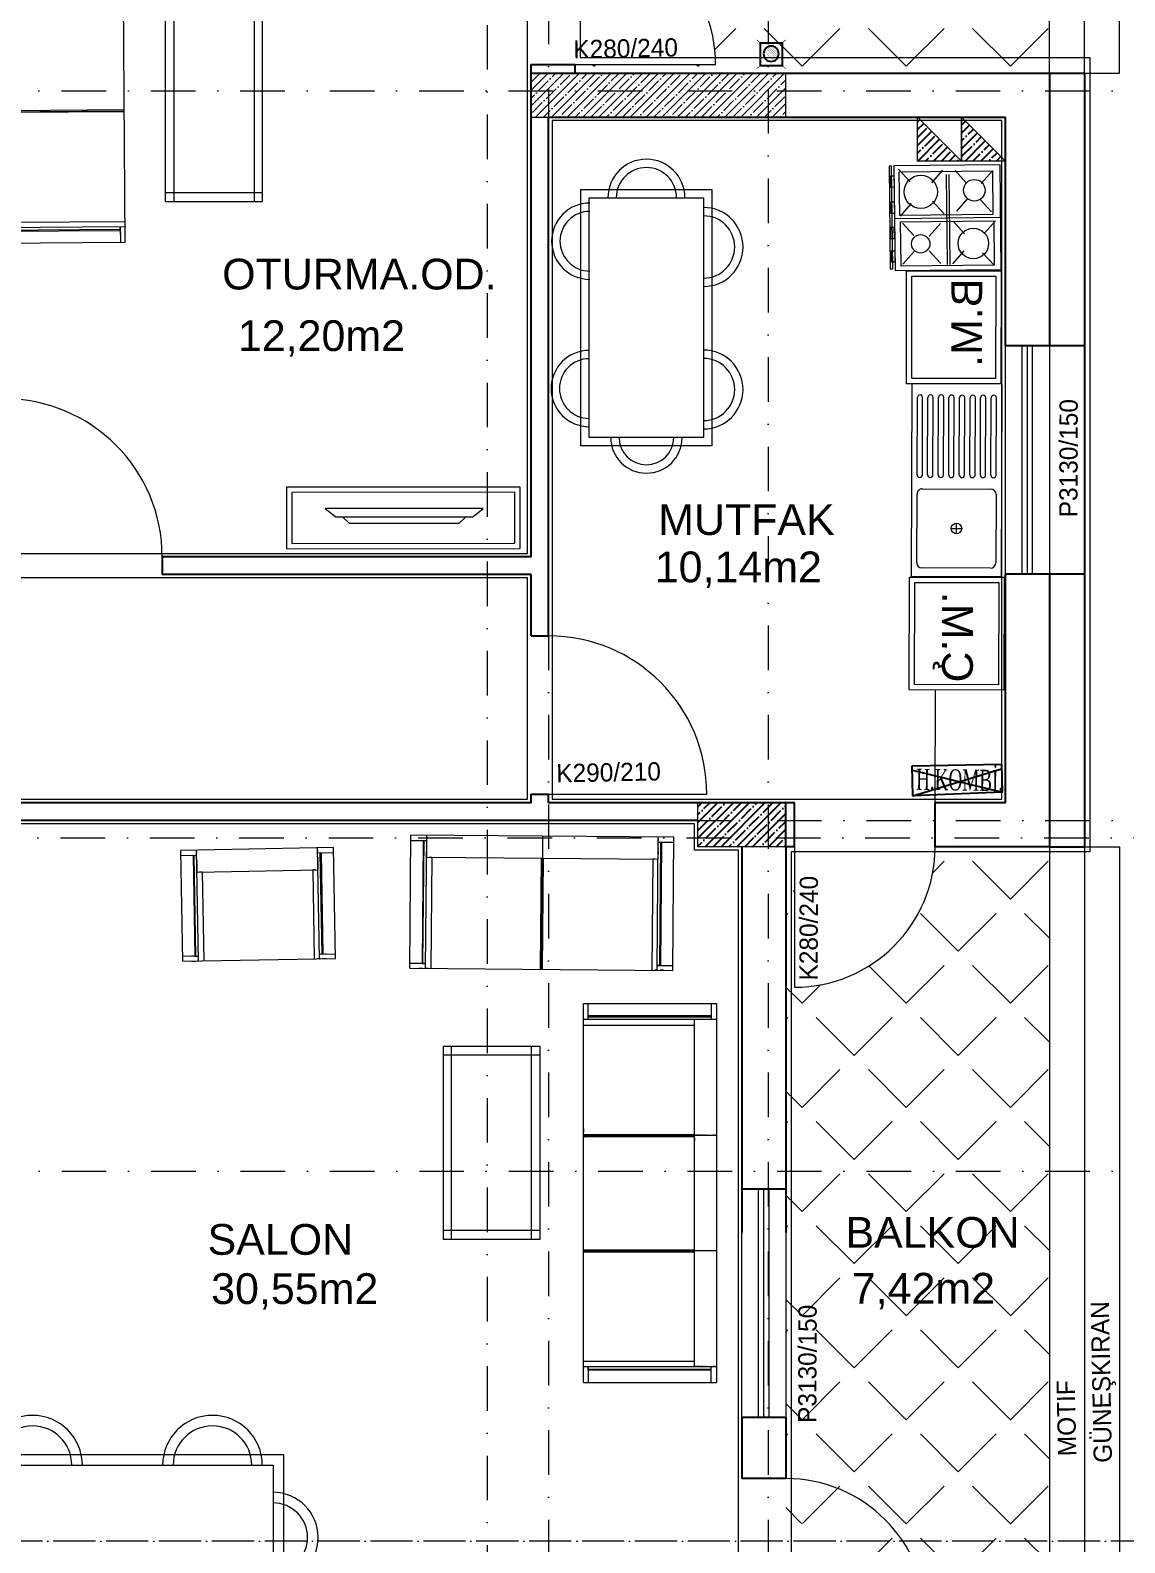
# Model space of a CAD drawing. Header units: millimetres. Extents: x -16104 to 67872, y -88009 to 12107.
# Drawn here: x 12612 to 13235, y 10589 to 11449 of the extents above; entities that cross this region are included whole.
import ezdxf

# ---------------------------------------------------------------- set-up
doc = ezdxf.new("R2010")
doc.units = ezdxf.units.MM
for name, pattern in [('ACAD_ISO04W100', [30, 24, -3, 0, -3]), ('ACAD_ISO07W100', [3, 0, -3]), ('DASHDOTX2', [50.8, 25.4, -12.7, 0, -12.7])]:
    doc.linetypes.add(name, pattern=pattern)
doc.layers.get('0').update_dxf_attribs({"color": 241})
for name, color, linetype, lineweight in [('AKS', 1, 'ACAD_ISO07W100', 5), ('akslar', 144, 'Continuous', 20), ('baca', 46, 'Continuous', 5), ('bacas', 11, 'Continuous', 5), ('balkon', 6, 'Continuous', 5), ('duvar', 123, 'Continuous', 25), ('emsal&kolon', 1, 'Continuous', 5), ('kapı', 3, 'Continuous', 5), ('kolon', 1, 'Continuous', 5), ('OLCU', 54, 'Continuous', 13), ('PASEMCON', 2, 'Continuous', 9), ('pencere', 5, 'Continuous', 5), ('POZ', 36, 'Continuous', 18), ('SıVA', 40, 'Continuous', 9), ('tefriş', 30, 'Continuous', 5), ('ÖLÇÜ', 252, 'Continuous', 20)]:
    doc.layers.add(name, color=color, linetype=linetype, lineweight=lineweight)
doc.layers.add('tarama korıdor', color=33, linetype='Continuous')
doc.styles.add('DIM', font='Txttw.shx', dxfattribs={"width": 0.6})
doc.styles.add('DIN', font='times.ttf', dxfattribs={"width": 0.6})
doc.styles.add('M2', font='stylu.ttf', dxfattribs={"height": 10})
doc.dimstyles.new('50', dxfattribs={"dimscale": 0, "dimtxt": 30, "dimasz": 1, "dimexe": 0, "dimexo": 2, "dimgap": 4, "dimtad": 1, "dimdec": 0, "dimzin": 0, "dimdsep": 46, "dimtxsty": 'DIM', "dimblk1": 'DOT', "dimblk2": 'DOT', "dimsah": 1, "dimcen": 1.5, "dimdle": 3, "dimse1": 1, "dimse2": 1, "dimclrd": 256, "dimclre": 9, "dimclrt": 256, "dimadec": 0, "dimazin": 0, "dimtfac": 0.24, "dimtdec": 0, "dimtix": 1, "dimtmove": 2, "dimatfit": 3, "dimldrblk": 'DOT', "dimfxl": 0, "dimtolj": 1, "dimtzin": 15, "dimarcsym": 0})
pattern_1 = [(45, (-3603.393, 17059.605), (-29.63485, 29.63485), [30.48, -11.43]), (135, (-3603.393, 17059.605), (-29.63485, -29.63485), [30.48, -11.43])]
pattern_2 = [(45, (0, 0), (-4.490128, 4.490128), []), (45, (4.49, 0), (-4.490128, 4.490128), [7.9375, -1.5875, 0, -1.5875])]

# ---------------------------------------------------------------- blocks, each defined once
blk = doc.blocks.new('DOT')
for p, q in [((0, 15), (0, -15)), ((-2, 0), (0, 0)), ((2, 0), (0, 0))]:
    blk.add_line(p, q)
blk.add_circle((0, 0), 2)
blk = doc.blocks.new('*D679')
at = {"layer": 'Defpoints', "color": 0, "transparency": 16777216}
for p in [(13032.15, 11825.04), (13042.15, 11790.04), (13032.15, 10742.83)]:
    blk.add_point(p, dxfattribs=at)
at = {"layer": 'OLCU', "lineweight": -2, "transparency": 16777216}
for p, q in [((13031.15, 11825.04), (13030.15, 11825.04)), ((13042.15, 11825.04), (13032.15, 11825.04)), ((13043.15, 11825.04), (13044.15, 11825.04))]:
    blk.add_line(p, q, dxfattribs=at)
blk.add_blockref('DOT', (13032.15, 11825.04), dxfattribs=at)
at = {"layer": 'OLCU', "lineweight": -2, "transparency": 16777216, "rotation": 180}
blk.add_blockref('DOT', (13042.15, 11825.04), dxfattribs=at)
at = {"layer": 'OLCU', "transparency": 16777216, "insert": (13037.15, 11844.04), "char_height": 30, "attachment_point": 5, "style": 'DIM'}
blk.add_mtext('\\A1;10', dxfattribs=at)
blk = doc.blocks.new('ocak')
at = {"layer": 'tefriş', "linetype": 'Continuous'}
for p, q in [((16296.72, -4660.22), (16356.72, -4660.22)), ((16296.72, -4720.22), (16296.72, -4660.22)), ((16300.32, -4664.37), (16325.23, -4664.37)), ((16300.32, -4717.41), (16300.32, -4664.37)), ((16307.53, -4670.9), (16300.32, -4664.37)), ((16316.56, -4671.64), (16323.76, -4665.1)), ((16325.23, -4664.37), (16325.23, -4717.41)), ((16327.06, -4660.22), (16327.06, -4720.22)), ((16336.03, -4669.44), (16328.83, -4662.97)), ((16328.83, -4664.01), (16354.1, -4664.01)), ((16328.83, -4717.05), (16328.83, -4664.01)), ((16346.89, -4670.54), (16354.1, -4664.01)), ((16354.1, -4664.01), (16354.1, -4717.05)), ((16356.72, -4660.22), (16356.72, -4720.22)), ((16299.96, -4685.67), (16307.16, -4679.2)), ((16323.03, -4685), (16315.83, -4678.47)), ((16328.83, -4687.14), (16336.03, -4680.61)), ((16353, -4687.5), (16345.8, -4680.97)), ((16302.09, -4689.27), (16353.36, -4689.27)), ((16302.09, -4690.74), (16353.36, -4690.74)), ((16317.29, -4698.67), (16324.49, -4692.2)), ((16306.79, -4699.04), (16299.59, -4692.57)), ((16337.13, -4700.87), (16329.93, -4694.34)), ((16345.43, -4700.87), (16352.69, -4694.34)), ((16329.56, -4716.01), (16336.76, -4709.54)), ((16353, -4716.01), (16345.8, -4709.54)), ((16298.86, -4717.84), (16306.06, -4711.31)), ((16325.23, -4717.41), (16300.32, -4717.41)), ((16325.59, -4717.11), (16318.39, -4710.58)), ((16354.1, -4717.05), (16328.83, -4717.05)), ((16356.72, -4720.22), (16296.72, -4720.22)), ((16297.03, -4721.75), (16297.03, -4723.21)), ((16355.5, -4721.75), (16297.03, -4721.75)), ((16297.03, -4723.21), (16355.5, -4723.21)), ((16308.93, -4720.28), (16302.83, -4720.28)), ((16302.83, -4720.28), (16302.83, -4722.48)), ((16302.83, -4722.48), (16308.93, -4722.48)), ((16308.93, -4722.48), (16308.93, -4720.28)), ((16317.6, -4720.28), (16317.6, -4722.48)), ((16323.76, -4720.28), (16317.6, -4720.28)), ((16317.6, -4722.48), (16323.76, -4722.48)), ((16323.76, -4722.48), (16323.76, -4720.28)), ((16338.17, -4720.65), (16332.06, -4720.65)), ((16332.06, -4720.65), (16332.06, -4722.84)), ((16332.06, -4722.84), (16338.17, -4722.84)), ((16338.17, -4722.84), (16338.17, -4720.65)), ((16345.43, -4720.28), (16345.43, -4722.48)), ((16351.53, -4720.28), (16345.43, -4720.28)), ((16345.43, -4722.48), (16351.53, -4722.48)), ((16351.53, -4722.48), (16351.53, -4720.28)), ((16355.5, -4723.21), (16355.5, -4721.75))]:
    blk.add_line(p, q, dxfattribs=at).dxf.unprotected_set("ltscale", 0)
for centre, radius in [((16311.31, -4674.81), 6.15), ((16341.58, -4675.72), 8.68), ((16311.86, -4705.33), 9.47), ((16341.46, -4705.69), 5.22)]:
    blk.add_circle(centre, radius, dxfattribs=at).dxf.unprotected_set("ltscale", 0)
blk = doc.blocks.new('öu')
at = {"layer": 'tefriş'}
for points in [[(2090.97, -468.94), (2090.97, -404.72), (2037.16, -404.72), (2037.16, -468.94)], [(2087.97, -465.94), (2087.97, -407.72), (2040.16, -407.72), (2040.16, -465.94)]]:
    blk.add_lwpolyline(points, close=True, dxfattribs=at)
at = {"layer": 'tefriş', "insert": (2047.87, -459.36), "char_height": 17.5, "width": 1076.8413, "attachment_point": 9, "rotation": 270}
blk.add_mtext('{\\fArial|b0|i0|c162|p34;B.M.}', dxfattribs=at)
blk = doc.blocks.new('nb')
at = {"layer": 'tefriş'}
for points in [[(2093.6, -356.31), (2093.6, -292.09), (2039.78, -292.09), (2039.78, -356.31)], [(2090.6, -353.31), (2090.6, -295.09), (2042.78, -295.09), (2042.78, -353.31)]]:
    blk.add_lwpolyline(points, close=True, dxfattribs=at)
at = {"layer": 'tefriş', "insert": (2053.03, -347.96), "char_height": 17.5, "width": 1076.8413, "attachment_point": 9, "rotation": 270}
blk.add_mtext('{\\fArial|b0|i0|c162|p34;Ç.M.}', dxfattribs=at)
blk = doc.blocks.new('new block')
at = {"layer": 'tefriş'}
for p, q in [((1269.85, 5670.26), (1379.85, 5670.26)), ((1269.85, 5619.26), (1269.85, 5670.26)), ((1277.85, 5667.26), (1316.85, 5667.26)), ((1327.85, 5667.26), (1371.85, 5667.26)), ((1379.85, 5670.26), (1379.85, 5619.26)), ((1274.85, 5625.26), (1274.85, 5664.26)), ((1319.85, 5664.26), (1319.85, 5625.26)), ((1327.85, 5664.26), (1371.85, 5664.26)), ((1327.85, 5661.26), (1371.85, 5661.26)), ((1327.85, 5658.26), (1371.85, 5658.26)), ((1327.85, 5655.26), (1371.85, 5655.26)), ((1327.85, 5652.26), (1371.85, 5652.26)), ((1327.85, 5649.26), (1371.85, 5649.26)), ((1294.35, 5644.76), (1300.35, 5644.76)), ((1297.35, 5647.76), (1297.35, 5641.76)), ((1327.85, 5646.26), (1371.85, 5646.26)), ((1327.85, 5643.26), (1371.85, 5643.26)), ((1327.85, 5640.26), (1371.85, 5640.26)), ((1327.85, 5637.26), (1371.85, 5637.26)), ((1327.85, 5634.26), (1371.85, 5634.26)), ((1327.85, 5631.26), (1371.85, 5631.26)), ((1316.85, 5622.26), (1277.85, 5622.26)), ((1327.85, 5628.26), (1371.85, 5628.26)), ((1327.85, 5625.26), (1371.85, 5625.26)), ((1327.85, 5622.26), (1371.85, 5622.26)), ((1379.85, 5619.26), (1269.85, 5619.26))]:
    blk.add_line(p, q, dxfattribs=at)
blk.add_circle((1297.35, 5644.76), 3, dxfattribs=at)
for centre, radius, start, end in [((1277.85, 5664.26), 3, 90, 180), ((1316.85, 5664.26), 3, 0, 90), ((1327.85, 5665.76), 1.5, 90, 270), ((1371.85, 5665.76), 1.5, 270, 90), ((1327.85, 5659.76), 1.5, 90, 270), ((1371.85, 5659.76), 1.5, 270, 90), ((1327.85, 5653.76), 1.5, 90, 270), ((1327.85, 5647.76), 1.5, 90, 270), ((1371.85, 5653.76), 1.5, 270, 90), ((1371.85, 5647.76), 1.5, 270, 90), ((1327.85, 5641.76), 1.5, 90, 270), ((1371.85, 5641.76), 1.5, 270, 90), ((1327.85, 5635.76), 1.5, 90, 270), ((1327.85, 5629.76), 1.5, 90, 270), ((1371.85, 5635.76), 1.5, 270, 90), ((1371.85, 5629.76), 1.5, 270, 90), ((1277.85, 5625.26), 3, 180, 270), ((1316.85, 5625.26), 3, 270, 0), ((1327.85, 5623.76), 1.5, 90, 270), ((1371.85, 5623.76), 1.5, 270, 90)]:
    blk.add_arc(centre, radius, start, end, dxfattribs=at)
blk = doc.blocks.new('sec')
at = {"layer": 'bacas'}
for p, q in [((9731.12, -593.55), (9731.12, -669.3)), ((9731.12, -593.55), (9946.75, -593.55)), ((9731.12, -593.55), (9731.12, -669.3)), ((9736.37, -593.55), (9738.37, -593.55)), ((9736.37, -593.55), (9738.37, -593.55)), ((9739.62, -593.55), (9741.62, -593.55)), ((9739.62, -593.55), (9741.62, -593.55)), ((9740.12, -593.55), (9740.12, -669.3)), ((9740.37, -593.55), (9740.12, -593.55)), ((9740.12, -593.55), (9740.12, -669.3)), ((9740.37, -593.55), (9740.12, -593.55)), ((9743.12, -656.8), (9743.12, -593.55)), ((9743.12, -656.8), (9743.12, -593.55)), ((9797, -593.55), (9946.75, -593.55)), ((9805.56, -593.55), (9805.56, -656.8)), ((9805.56, -593.55), (9805.56, -656.8)), ((9806.12, -669.3), (9806.12, -593.55)), ((9806.12, -669.3), (9806.12, -593.55)), ((9806.62, -593.55), (9806.62, -656.8)), ((9806.62, -593.55), (9806.62, -656.8)), ((9872.37, -593.55), (9870.37, -593.55)), ((9872.37, -593.55), (9870.37, -593.55)), ((9871.18, -593.55), (9871.18, -656.8)), ((9871.62, -593.55), (9871.87, -593.55)), ((9871.62, -593.55), (9871.87, -593.55)), ((9871.87, -593.55), (9871.87, -669.3)), ((9872.25, -593.55), (9872.25, -656.8)), ((9875.62, -593.55), (9873.62, -593.55)), ((9875.62, -593.55), (9873.62, -593.55)), ((9934.26, -656.8), (9934.26, -593.55)), ((9937.83, -593.56), (9937.83, -669.31)), ((9946.83, -593.56), (9946.83, -669.31)), ((9946.83, -593.56), (9946.83, -669.31)), ((9740.12, -596.3), (9731.12, -596.3)), ((9740.12, -596.3), (9731.12, -596.3)), ((9737.12, -596.3), (9736.37, -596.3)), ((9737.12, -596.3), (9736.37, -596.3)), ((9738.12, -666.3), (9738.12, -596.3)), ((9738.12, -596.3), (9739.62, -596.3)), ((9738.12, -666.3), (9738.12, -596.3)), ((9738.12, -596.3), (9739.62, -596.3)), ((9738.37, -596.3), (9738.62, -596.3)), ((9738.37, -596.3), (9738.62, -596.3)), ((9738.62, -596.3), (9738.62, -666.3)), ((9738.62, -596.3), (9738.62, -666.3)), ((9937.75, -596.3), (9946.75, -596.3)), ((9937.75, -596.3), (9946.75, -596.3)), ((9939.33, -596.31), (9939.33, -666.31)), ((9939.33, -596.31), (9939.33, -666.31)), ((9939.83, -666.31), (9939.83, -596.31)), ((9939.83, -666.31), (9939.83, -596.31)), ((9740.12, -656.8), (9871.87, -656.8)), ((9740.12, -656.8), (9740.37, -656.8)), ((9740.12, -656.8), (9937.83, -656.8)), ((9740.12, -656.8), (9740.37, -656.8)), ((9740.12, -657.3), (9740.12, -657.05)), ((9740.12, -657.3), (9740.12, -657.05)), ((9740.12, -657.8), (9740.12, -657.55)), ((9740.12, -657.8), (9740.12, -657.55)), ((9740.12, -658.3), (9740.12, -658.05)), ((9740.12, -658.3), (9740.12, -658.05)), ((9740.12, -658.8), (9740.12, -658.55)), ((9740.12, -658.8), (9740.12, -658.55)), ((9740.12, -659.3), (9740.12, -659.05)), ((9740.12, -659.3), (9740.12, -659.05)), ((9740.12, -659.8), (9740.12, -659.55)), ((9740.12, -659.8), (9740.12, -659.55)), ((9740.12, -660.3), (9740.12, -660.05)), ((9740.12, -660.3), (9740.12, -660.05)), ((9740.12, -661.05), (9740.12, -660.55)), ((9740.12, -661.05), (9740.12, -660.55)), ((9740.12, -661.55), (9740.12, -661.3)), ((9740.12, -661.55), (9740.12, -661.3)), ((9740.12, -662.3), (9740.12, -662.05)), ((9740.12, -662.3), (9740.12, -662.05)), ((9740.12, -663.05), (9740.12, -662.8)), ((9740.12, -663.05), (9740.12, -662.8)), ((9741.62, -656.8), (9743.12, -656.8)), ((9741.62, -656.8), (9743.12, -656.8)), ((9870.37, -656.8), (9868.87, -656.8)), ((9870.37, -656.8), (9868.87, -656.8)), ((9871.87, -656.8), (9871.62, -656.8)), ((9871.87, -656.8), (9871.62, -656.8)), ((9871.87, -657.3), (9871.87, -657.05)), ((9871.87, -657.3), (9871.87, -657.05)), ((9871.87, -657.8), (9871.87, -657.55)), ((9871.87, -657.8), (9871.87, -657.55)), ((9871.87, -658.3), (9871.87, -658.05)), ((9871.87, -658.3), (9871.87, -658.05)), ((9871.87, -658.8), (9871.87, -658.55)), ((9871.87, -658.8), (9871.87, -658.55)), ((9871.87, -659.3), (9871.87, -659.05)), ((9871.87, -659.3), (9871.87, -659.05)), ((9871.87, -659.8), (9871.87, -659.55)), ((9871.87, -659.8), (9871.87, -659.55)), ((9871.87, -660.3), (9871.87, -660.05)), ((9871.87, -660.3), (9871.87, -660.05)), ((9871.87, -661.05), (9871.87, -660.55)), ((9871.87, -661.05), (9871.87, -660.55)), ((9871.87, -661.55), (9871.87, -661.3)), ((9871.87, -661.55), (9871.87, -661.3)), ((9871.87, -662.3), (9871.87, -662.05)), ((9871.87, -662.3), (9871.87, -662.05)), ((9871.87, -663.05), (9871.87, -662.8)), ((9871.87, -663.05), (9871.87, -662.8)), ((9731.12, -666.3), (9740.12, -666.3)), ((9731.12, -666.3), (9740.12, -666.3)), ((9946.83, -669.31), (9731.12, -669.3)), ((9740.12, -663.8), (9740.12, -663.55)), ((9740.12, -663.8), (9740.12, -663.55)), ((9740.12, -667.55), (9740.12, -667.3)), ((9740.12, -667.55), (9740.12, -667.3)), ((9740.12, -668.3), (9740.12, -668.05)), ((9740.12, -668.3), (9740.12, -668.05)), ((9946.83, -669.31), (9797.08, -669.31)), ((9871.87, -663.8), (9871.87, -663.55)), ((9871.87, -663.8), (9871.87, -663.55)), ((9871.87, -667.55), (9871.87, -667.3)), ((9871.87, -667.55), (9871.87, -667.3)), ((9871.87, -668.3), (9871.87, -668.05)), ((9871.87, -668.3), (9871.87, -668.05)), ((9946.83, -666.31), (9937.83, -666.31)), ((9946.83, -666.31), (9937.83, -666.31))]:
    blk.add_line(p, q, dxfattribs=at)
blk = doc.blocks.new('NEWBLOCK5')
at = {"layer": 'bacas'}
for p, q in [((1.4704, -0.1965), (0.3729, -0.1965)), ((0.3729, -0.1965), (0.3729, -0.749)), ((0.3729, -0.2465), (1.4704, -0.2465)), ((0.4229, -0.1965), (0.4229, -0.749)), ((1.4204, -0.1965), (1.4204, -0.749)), ((1.4704, -0.749), (1.4704, -0.1965)), ((1.4704, -0.7015), (0.3729, -0.7015)), ((0.3729, -0.749), (1.4704, -0.749))]:
    blk.add_line(p, q, dxfattribs=at)
blk = doc.blocks.new('NEWBLOCK4')
at = {"layer": 'bacas'}
for p, q in [((-0.8505, 0.5894), (-0.8505, 2.0869)), ((-0.093, 2.0869), (-0.8505, 2.0869)), ((-0.8205, 2.0869), (-0.8205, 1.9969)), ((-0.1205, 1.9969), (-0.1205, 2.0869)), ((-0.093, 2.0869), (-0.093, 0.5894)), ((-0.093, 1.9969), (-0.8505, 1.9969)), ((-0.8405, 1.9969), (-0.838, 1.9969)), ((-0.833, 1.9969), (-0.8305, 1.9969)), ((-0.8205, 2.0169), (-0.1205, 2.0169)), ((-0.1205, 2.0119), (-0.8205, 2.0119)), ((-0.7955, 1.9969), (-0.793, 1.9969)), ((-0.788, 1.9969), (-0.7855, 1.9969)), ((-0.7805, 1.9969), (-0.778, 1.9969)), ((-0.773, 1.9969), (-0.7705, 1.9969)), ((-0.768, 1.9969), (-0.763, 1.9969)), ((-0.7605, 1.9969), (-0.758, 1.9969)), ((-0.7555, 1.9969), (-0.753, 1.9969)), ((-0.7505, 1.9969), (-0.748, 1.9969)), ((-0.7455, 1.9969), (-0.743, 1.9969)), ((-0.7405, 1.9969), (-0.738, 1.9969)), ((-0.7355, 1.9969), (-0.733, 1.9969)), ((-0.7305, 1.9969), (-0.728, 1.9969)), ((-0.7255, 1.9969), (-0.7255, 0.6794)), ((-0.7255, 1.9969), (-0.7255, 1.9944)), ((-0.7255, 1.9819), (-0.7255, 1.9669)), ((-0.1205, 2.0269), (-0.1205, 2.0344)), ((-0.1205, 2.0169), (-0.1205, 2.0019)), ((-0.1205, 2.0144), (-0.1205, 2.0119)), ((-0.093, 2.0344), (-0.093, 2.0144)), ((-0.093, 2.0019), (-0.093, 1.9819)), ((-0.093, 1.9944), (-0.093, 1.9969)), ((-0.7255, 1.9669), (-0.093, 1.9669)), ((-0.8505, 1.3369), (-0.093, 1.3369)), ((-0.093, 1.3425), (-0.7255, 1.3425)), ((-0.093, 1.3319), (-0.7255, 1.3319)), ((-0.7255, 0.6944), (-0.7255, 0.7094)), ((-0.7255, 0.7094), (-0.093, 0.7094)), ((-0.093, 0.6744), (-0.093, 0.6944)), ((-0.093, 0.6794), (-0.8505, 0.6794)), ((-0.8405, 0.6794), (-0.838, 0.6794)), ((-0.833, 0.6794), (-0.8305, 0.6794)), ((-0.8205, 0.5894), (-0.8205, 0.6794)), ((-0.1205, 0.6644), (-0.8205, 0.6644)), ((-0.8205, 0.6594), (-0.1205, 0.6594)), ((-0.7955, 0.6794), (-0.793, 0.6794)), ((-0.788, 0.6794), (-0.7855, 0.6794)), ((-0.7805, 0.6794), (-0.778, 0.6794)), ((-0.773, 0.6794), (-0.7705, 0.6794)), ((-0.768, 0.6794), (-0.763, 0.6794)), ((-0.7605, 0.6794), (-0.758, 0.6794)), ((-0.7555, 0.6794), (-0.753, 0.6794)), ((-0.7505, 0.6794), (-0.748, 0.6794)), ((-0.7455, 0.6794), (-0.743, 0.6794)), ((-0.7405, 0.6794), (-0.738, 0.6794)), ((-0.7355, 0.6794), (-0.733, 0.6794)), ((-0.7305, 0.6794), (-0.728, 0.6794)), ((-0.7255, 0.6794), (-0.7255, 0.6819)), ((-0.1205, 0.6794), (-0.1205, 0.5894)), ((-0.1205, 0.6594), (-0.1205, 0.6744)), ((-0.1205, 0.6619), (-0.1205, 0.6644)), ((-0.1205, 0.6494), (-0.1205, 0.6419)), ((-0.093, 0.6819), (-0.093, 0.6794)), ((-0.093, 0.6419), (-0.093, 0.6619)), ((-0.093, 0.5894), (-0.8505, 0.5894))]:
    blk.add_line(p, q, dxfattribs=at)
blk = doc.blocks.new('tekli.')
at = {"layer": 'bacas'}
for p, q in [((43.44, 0), (-43.44, 0)), ((-43.44, 0), (-43.44, -63.16)), ((-38.19, 0), (-36.19, 0)), ((-34.94, 0), (-32.94, 0)), ((-34.19, 0), (-34.44, 0)), ((-34.44, 0), (-34.44, -63.16)), ((-31.44, -50.66), (-31.44, 0)), ((31.44, -50.66), (31.44, 0)), ((34.94, 0), (32.94, 0)), ((34.19, 0), (34.44, 0)), ((34.44, 0), (34.44, -63.16)), ((38.19, 0), (36.19, 0)), ((43.44, 0), (43.44, -63.16)), ((-34.44, -2.75), (-43.44, -2.75)), ((-37.44, -2.75), (-38.19, -2.75)), ((-36.44, -60.16), (-36.44, -2.75)), ((-36.44, -2.75), (-34.94, -2.75)), ((-36.19, -2.75), (-35.94, -2.75)), ((-35.94, -2.75), (-35.94, -60.16)), ((34.44, -2.75), (43.44, -2.75)), ((36.44, -2.75), (34.94, -2.75)), ((35.94, -2.75), (35.94, -60.16)), ((36.19, -2.75), (35.94, -2.75)), ((36.44, -60.16), (36.44, -2.75)), ((37.44, -2.75), (38.19, -2.75)), ((34.44, -50.66), (-34.44, -50.66)), ((-34.44, -50.66), (-34.19, -50.66)), ((-34.44, -51.16), (-34.44, -50.91)), ((-34.44, -51.66), (-34.44, -51.41)), ((-32.94, -50.66), (-31.44, -50.66)), ((32.94, -50.66), (31.44, -50.66)), ((34.44, -50.66), (34.19, -50.66)), ((34.44, -51.16), (34.44, -50.91)), ((34.44, -51.66), (34.44, -51.41)), ((-43.44, -60.16), (-34.44, -60.16)), ((-34.44, -52.16), (-34.44, -51.91)), ((-34.44, -52.66), (-34.44, -52.41)), ((-34.44, -53.16), (-34.44, -52.91)), ((-34.44, -53.66), (-34.44, -53.41)), ((-34.44, -54.16), (-34.44, -53.91)), ((-34.44, -54.91), (-34.44, -54.41)), ((-34.44, -55.41), (-34.44, -55.16)), ((-34.44, -56.16), (-34.44, -55.91)), ((-34.44, -56.91), (-34.44, -56.66)), ((-34.44, -57.66), (-34.44, -57.41)), ((34.44, -52.16), (34.44, -51.91)), ((34.44, -52.66), (34.44, -52.41)), ((34.44, -53.16), (34.44, -52.91)), ((34.44, -53.66), (34.44, -53.41)), ((34.44, -54.16), (34.44, -53.91)), ((34.44, -54.91), (34.44, -54.41)), ((34.44, -55.41), (34.44, -55.16)), ((34.44, -56.16), (34.44, -55.91)), ((34.44, -56.91), (34.44, -56.66)), ((34.44, -57.66), (34.44, -57.41)), ((43.44, -60.16), (34.44, -60.16)), ((-43.44, -63.16), (43.44, -63.16)), ((-34.44, -61.41), (-34.44, -61.16)), ((-34.44, -62.16), (-34.44, -61.91)), ((34.44, -61.41), (34.44, -61.16)), ((34.44, -62.16), (34.44, -61.91))]:
    blk.add_line(p, q, dxfattribs=at)
blk = doc.blocks.new('rb')
at = {"layer": 'tefriş'}
for points in [[(1548.4, 487.07), (1595.5, 487.07), (1595.5, 394.92), (1548.4, 394.92)], [(1551.4, 484.07), (1592.5, 484.07), (1592.5, 397.92), (1551.4, 397.92)]]:
    blk.add_lwpolyline(points, close=True, dxfattribs=at)
for centre, radius, start, end in [((1571.95, 484.07), 12.83, 0, 180), ((1571.95, 484.07), 9.83, 0, 180), ((1551.4, 466.84), 14.18, 90, 270), ((1551.4, 466.84), 11.18, 90, 270), ((1592.5, 466.49), 13.72, 270, 90), ((1592.5, 466.49), 10.72, 270, 90), ((1551.4, 415.62), 14.18, 90, 270), ((1551.4, 415.62), 11.18, 90, 270), ((1592.29, 413.54), 13.72, 270, 90), ((1592.29, 413.54), 10.72, 270, 90), ((1571.95, 397.92), 13.83, 180, 0), ((1571.95, 397.92), 10.83, 180, 0)]:
    blk.add_arc(centre, radius, start, end, dxfattribs=at)
blk = doc.blocks.new('DFG')
at = {"layer": 'tefriş'}
for points in [[(38169.15, -3228.78), (38169.11, -3095.78), (38204.11, -3095.77), (38204.15, -3228.77)], [(38172.15, -3225.78), (38172.11, -3098.78), (38201.11, -3098.77), (38201.15, -3225.77)], [(38187.31, -3200.75), (38187.26, -3122.74), (38191.96, -3116.74), (38192.02, -3206.74)]]:
    blk.add_lwpolyline(points, close=True, dxfattribs=at)
blk.add_lwpolyline([(38187.26, -3126.64), (38183.36, -3130.59), (38183.41, -3192.9), (38187.31, -3196.85)], dxfattribs=at)
blk = doc.blocks.new('A$C412C2498')
at = {"color": 5, "const_width": 0.6}
for points in [[(3.6, 24.3), (0.2, 27)], [(23.8, 24.3), (27.3, 27)], [(3.6, 3), (0.2, 0.2)], [(23.8, 3), (27.3, 0.2)]]:
    blk.add_lwpolyline(points, dxfattribs=at)
at = {"color": 5}
blk.add_lwpolyline([(23.8, 24.3), (3.6, 24.3), (3.6, 3), (23.8, 3)], close=True, dxfattribs=at)
at = {"const_width": 0.1}
for points in [[(6.7, 12.2), (14.6, 20.2)], [(6.8, 14.5), (12.4, 20.1)], [(7.1, 10.4), (16.4, 19.7)], [(7.9, 9.1), (17.8, 19)], [(8.8, 8), (18.9, 18.1)], [(10, 7.1), (19.8, 16.9)], [(11.3, 6.4), (20.4, 15.6)], [(13, 6), (20.8, 13.8)], [(14.8, 6.1), (20.8, 12.1)], [(17.4, 7), (19.8, 9.4)]]:
    blk.add_lwpolyline(points, dxfattribs=at)
blk.add_circle((13.7, 13.1), 7.12)
blk = doc.blocks.new('A$C5E2C1EC0')
at = {"xscale": 0.6105719971092185, "yscale": 0.6105719971092185, "zscale": 0.6105719971092185}
blk.add_blockref('A$C412C2498', (0, 0), dxfattribs=at)
blk = doc.blocks.new('ae')
at = {"layer": 'duvar'}
for p, q in [((75773.51, -20952.17), (75824.86, -20963.16)), ((75774.14, -20966.63), (75824.26, -20949.94))]:
    blk.add_line(p, q, dxfattribs=at)
blk.add_lwpolyline([(75773.26, -20949.63), (75824.12, -20947.34), (75824.86, -20963.16), (75774.14, -20966.63)], close=True, dxfattribs=at)
at = {"layer": 'PASEMCON', "color": 7, "style": 'DIN', "width": 0.6}
blk.add_text('H.KOMBİ.', height=12.004, rotation=0.66441, dxfattribs=at).set_placement((75775.83, -20963.19))

msp = doc.modelspace()

# ---------------------------------------------------------------- hatches: boundary and pattern name
h = msp.add_hatch()
h.set_pattern_fill('ANSI35,_O', color=256)
h.set_pattern_definition(pattern_2)
h.paths.add_polyline_path([(13032.15, 11009.73), (12992.15, 11009.73), (12992.15, 10999.73), (13032.15, 10999.73)])
h.paths.add_polyline_path([(13042.15, 11009.73), (13032.15, 11009.73), (13032.15, 10999.73), (13042.15, 10999.73)])
h.paths.add_polyline_path([(13042.15, 10999.73), (13032.15, 10999.73), (13032.15, 10984.73), (13042.15, 10984.73)])
h.paths.add_polyline_path([(13032.15, 10999.73), (12992.15, 10999.73), (12992.15, 10984.73), (13032.15, 10984.73)])
at = {"layer": 'duvar'}
h = msp.add_hatch(dxfattribs=at)
h.set_pattern_fill('ANSI35,_O', color=256)
h.set_pattern_definition(pattern_2)
h.paths.add_polyline_path([(13144.15, 11398.04), (13142.15, 11398.04), (13142.15, 11375.04), (13165.15, 11375.04), (13165.15, 11377.04)])
h.paths.add_polyline_path([(13119.15, 11398.04), (13117.15, 11398.04), (13117.15, 11375.04), (13142.15, 11375.04)])
at = {"layer": 'kolon'}
h = msp.add_hatch(dxfattribs=at)
h.set_pattern_fill('ANSI35,_O', color=256)
h.set_pattern_definition(pattern_2)
h.paths.add_polyline_path([(13042.15, 11425.04), (13032.15, 11425.04), (13032.15, 11415.04), (13042.15, 11415.04)])
h.paths.add_polyline_path([(13042.15, 11415.04), (13032.15, 11415.04), (13032.15, 11400.04), (13042.15, 11400.04)])
h.paths.add_polyline_path([(13032.15, 11400.04), (13032.15, 11415.04), (12907.15, 11415.04), (12907.15, 11400.04)])
h.paths.add_polyline_path([(13032.15, 11415.04), (13032.15, 11425.04), (12907.15, 11425.04), (12907.15, 11415.04)])
h.paths.add_polyline_path([(12897.15, 11415.04), (12907.15, 11415.04), (12907.15, 11425.04), (12897.15, 11425.04)])
h.paths.add_polyline_path([(12897.15, 11400.04), (12907.15, 11400.04), (12907.15, 11415.04), (12897.15, 11415.04)])
at = {"layer": 'ÖLÇÜ'}
h = msp.add_hatch(dxfattribs=at)
h.set_pattern_fill('ANGLE,_O', color=256, scale=6, angle=45)
h.set_pattern_definition(pattern_1)
h.paths.add_polyline_path([(13192.15, 11575.04), (13032.15, 11575.04), (13032.15, 11425.04), (13042.15, 11425.04), (13192.15, 11425.04)])
h.paths.add_polyline_path([(13032.15, 11575.04), (12922.15, 11575.04), (12922.15, 11510.04, -0.414214), (13002.15, 11430.04), (12922.15, 11430.04), (12922.15, 11425.04), (13032.15, 11425.04)])
h.paths.add_polyline_path([(13014.71, 11492.31), (13103.4, 11492.31), (13103.4, 11462.53), (13014.71, 11462.53)], flags=9)
h.paths.add_polyline_path([(13012.61, 11518.74), (13116.75, 11518.74), (13116.75, 11491.88), (13012.61, 11491.88)], flags=9)
h = msp.add_hatch(dxfattribs=at)
h.set_pattern_fill('ANGLE,_O', color=256, scale=6, angle=45)
h.set_pattern_definition(pattern_1)
h.paths.add_polyline_path([(13192.15, 10984.73), (13127.15, 10984.73, -0.079624), (13123.14, 10959.73), (13192.15, 10959.73)])
h.paths.add_polyline_path([(13192.15, 10959.73), (13123.14, 10959.73, -0.323907), (13047.15, 10904.73), (13047.15, 10959.73), (13042.15, 10959.73), (13042.15, 10780.04), (13192.15, 10780.04)])
h.paths.add_polyline_path([(13192.15, 10780.04), (13042.15, 10780.04), (13042.15, 10765.04), (13042.15, 10635.04), (13042.15, 10600.04, -0.131404), (13082.08, 10589.37), (13192.15, 10589.37)])
h.paths.add_polyline_path([(13192.15, 10589.37), (13082.08, 10589.37, -0.268211), (13122.15, 10520.04), (13042.15, 10520.04), (13042.15, 10500.04), (13192.15, 10500.04)])
h.paths.add_polyline_path([(13192.15, 10500.04), (13042.15, 10500.04), (13042.15, 10490.04), (13192.15, 10490.04)])
h.paths.add_polyline_path([(13063.87, 10653.71), (13064.13, 10744.21), (13046.36, 10744.26), (13046.1, 10653.76)], flags=24)
h.paths.add_polyline_path([(13075.32, 10746.77), (13163.16, 10746.77), (13163.16, 10716.99), (13075.32, 10716.99)], flags=24)
h.paths.add_polyline_path([(13075.48, 10778.66), (13179.62, 10778.66), (13179.62, 10751.8), (13075.48, 10751.8)], flags=24)

# ---------------------------------------------------------------- linework, layer by layer
at = {"layer": 'AKS', "color": 1, "linetype": 'ACAD_ISO04W100'}
msp.add_line((13311.33, 10589.37), (10702.98, 10589.37), dxfattribs=at)
at = {"layer": 'akslar', "linetype": 'DASHDOTX2'}
for p, q in [((12907.15, 11925.04), (12907.15, 9115.54)), ((13032.15, 11925.04), (13032.15, 9115.54)), ((12872.15, 11910.57), (12872.15, 9101.07)), ((10492.03, 11415.04), (13542.03, 11415.04)), ((10492.15, 10999.73), (13542.15, 10999.73)), ((11916.65, 10989.73), (13542.15, 10989.73)), ((10492.15, 10800.04), (13542.15, 10800.04))]:
    msp.add_line(p, q, dxfattribs=at)
at = {"layer": 'baca'}
for points in [[(13117.15, 11400.04), (13142.15, 11400.04), (13142.15, 11375.04), (13117.15, 11375.04), (13117.15, 11400.04), (13142.15, 11375.04)], [(13142.15, 11400.04), (13167.15, 11400.04), (13167.15, 11375.04), (13142.15, 11375.04), (13142.15, 11400.04), (13167.15, 11375.04)]]:
    msp.add_lwpolyline(points, dxfattribs=at)
at = {"layer": 'balkon'}
for p, q in [((13232.15, 11425.04), (13232.15, 11615.04)), ((13212.15, 11425.04), (13212.15, 11595.04)), ((13192.15, 11425.04), (13192.15, 11575.04)), ((13212.15, 11425.04), (13232.15, 11425.04)), ((13192.15, 10984.73), (13192.15, 10490.04)), ((13212.15, 10984.73), (13212.15, 10470.04)), ((13212.15, 10984.73), (13232.15, 10984.73)), ((13232.15, 10984.73), (13232.15, 10450.04))]:
    msp.add_line(p, q, dxfattribs=at)
at = {"layer": 'duvar'}
for p, q in [((12897.15, 11149.73), (12897.15, 11430.04)), ((12897.15, 11149.73), (12897.15, 11430.04)), ((12897.15, 11430.04), (12922.15, 11430.04)), ((12922.15, 11425.04), (12922.15, 11430.04)), ((12897.15, 11425.04), (12922.15, 11425.04)), ((12922.15, 11425.04), (13192.15, 11425.04)), ((13192.15, 11425.04), (13192.15, 11269.89)), ((13192.15, 11425.04), (13212.15, 11425.04)), ((13212.15, 11425.04), (13212.15, 11269.89)), ((12907.15, 11400.04), (13167.15, 11400.04)), ((12907.15, 11104.73), (12907.15, 11400.04)), ((13167.15, 11269.89), (13167.15, 11400.04)), ((13212.15, 11269.89), (13167.15, 11269.89)), ((13212.15, 11269.89), (13212.15, 11139.89)), ((12897.15, 11149.73), (12687.15, 11149.73)), ((12687.15, 11149.73), (12687.15, 11139.73)), ((12897.15, 11139.73), (12687.15, 11139.73)), ((12897.15, 11129.73), (12897.15, 11139.73)), ((12897.15, 11104.73), (12897.15, 11139.73)), ((12897.15, 11129.73), (12897.15, 11139.73)), ((13167.15, 11009.73), (13167.15, 11139.89)), ((13212.15, 11139.89), (13167.15, 11139.89)), ((13192.15, 11139.89), (13192.15, 10984.73)), ((13212.15, 11139.89), (13212.15, 10984.73)), ((12897.15, 11104.73), (12907.15, 11104.73)), ((12897.15, 11009.73), (12897.15, 11014.73)), ((12897.15, 11014.73), (12907.15, 11014.73)), ((12907.15, 11009.73), (12907.15, 11014.73)), ((12897.15, 11009.73), (12507.15, 11009.73)), ((13047.15, 11009.73), (12907.15, 11009.73)), ((13042.15, 10984.73), (13042.15, 11009.73)), ((13047.15, 10984.73), (13047.15, 11009.73)), ((13167.15, 11009.73), (13127.15, 11009.73)), ((13127.15, 10984.73), (13127.15, 11009.73)), ((12992.15, 10999.73), (12507.15, 10999.73)), ((13017.15, 10984.73), (13017.15, 10765.04)), ((13042.15, 10984.73), (13042.15, 10765.04)), ((13047.15, 10984.73), (13042.15, 10984.73)), ((13047.15, 10984.73), (13042.15, 10984.73)), ((13192.15, 10984.73), (13127.15, 10984.73)), ((13192.15, 10984.73), (13127.15, 10984.73)), ((13192.15, 10984.73), (13212.15, 10984.73)), ((13017.15, 10790.04), (13042.15, 10790.04)), ((13017.15, 10660.04), (13017.15, 10625.04)), ((13017.15, 10660.04), (13042.15, 10660.04)), ((13042.15, 10660.04), (13042.15, 10625.04)), ((13017.15, 10635.04), (13017.15, 10625.04)), ((13042.15, 10635.04), (13042.15, 10625.04)), ((13042.15, 10625.04), (13017.15, 10625.04))]:
    msp.add_line(p, q, dxfattribs=at)
at = {"layer": 'emsal&kolon'}
for points in [[(12897.15, 11425.04), (12897.15, 11400.04), (13042.15, 11400.04), (13042.15, 11425.04), (12897.15, 11425.04)], [(12992.15, 10984.73), (12992.15, 11009.73), (13042.15, 11009.73), (13042.15, 10984.73), (12992.15, 10984.73)]]:
    msp.add_lwpolyline(points, dxfattribs=at)
at = {"layer": 'kapı'}
for p, q in [((12922.15, 11430.04), (13002.15, 11430.04)), ((12907.15, 11014.73), (12997.15, 11014.73)), ((13047.15, 10984.73), (13047.15, 10904.73))]:
    msp.add_line(p, q, dxfattribs=at)
for centre, radius, start, end in [((12922.15, 11430.04), 80, 0, 90), ((12597.15, 11149.73), 90, 0, 90), ((12907.15, 11014.73), 90, 0, 90), ((13047.15, 10984.73), 80, 270, 0), ((13042.15, 10545.04), 80, 0, 90)]:
    msp.add_arc(centre, radius, start, end, dxfattribs=at)
at = {"layer": 'pencere'}
for p, q in [((13167.15, 11139.89), (13167.15, 11269.89)), ((13176.65, 11139.89), (13176.65, 11269.89)), ((13179.65, 11139.89), (13179.65, 11269.89)), ((13182.65, 11139.89), (13182.65, 11269.89)), ((13192.15, 11269.89), (13192.15, 11139.89)), ((13017.15, 10660.04), (13017.15, 10790.04)), ((13026.65, 10660.04), (13026.65, 10790.04)), ((13029.65, 10660.04), (13029.65, 10790.04)), ((13032.65, 10660.04), (13032.65, 10790.04)), ((13042.15, 10790.04), (13042.15, 10660.04)), ((13017.15, 10635.04), (13017.15, 10765.04)), ((13042.15, 10765.04), (13042.15, 10635.04))]:
    msp.add_line(p, q, dxfattribs=at)
at = {"layer": 'SıVA'}
for points in [[(12582.15, 10217.04), (12582.15, 9702.54), (12447.15, 9702.54), (12447.15, 9442.54), (11665.15, 9442.54), (11665.15, 9612.54), (11445.15, 9612.54), (11445.15, 10467.04), (10983.15, 10467.04), (10983.15, 10981.73), (10813.15, 10981.73), (10813.15, 11434.04), (11103.15, 11434.04), (11103.15, 11604.04), (12925.15, 11604.04), (12925.15, 11434.04), (13215.15, 11434.04), (13215.15, 10981.73), (13045.15, 10981.73), (13045.15, 10487.04), (12885.15, 10487.04), (12885.15, 10217.04)], [(12594.15, 11548.04), (12594.15, 11151.73), (12687.15, 11151.73), (12895.15, 11151.73), (12895.15, 11430.04), (12895.15, 11510.04), (12895.15, 11548.04)], [(12909.15, 11398.04), (12909.15, 11104.73), (12909.15, 11011.73), (13047.15, 11011.73), (13165.15, 11011.73), (13165.15, 11398.04)], [(12895.15, 11137.73), (12687.15, 11137.73), (12462.15, 11137.73), (12327.15, 11137.73), (12234.15, 11137.73), (12234.15, 11054.73), (12234.15, 10971.73), (12274.15, 10971.73), (12274.15, 10874.73), (12274.15, 10812.04), (12400.15, 10812.04), (12400.15, 10852.04), (12400.15, 10852.04), (12400.15, 11011.73), (12507.15, 11011.73), (12895.15, 11011.73)], [(12419.15, 10812.04), (12418.96, 10758.04), (12414.15, 10758.04), (12414.15, 10542.04), (12419.15, 10542.04), (12419.15, 10517.04), (13015.15, 10517.04), (13015.15, 10600.04), (13015.15, 10982.73), (12990.15, 10982.73), (12990.15, 10997.73), (12507.15, 10997.73), (12414.15, 10997.73), (12414.15, 10852.04), (12414.15, 10852.04), (12413.92, 10812.04)]]:
    msp.add_lwpolyline(points, close=True, dxfattribs=at)
at = {"layer": 'ÖLÇÜ'}
msp.add_line((13127.15, 11009.73), (13127.26, 11073.98), dxfattribs=at)

# ---------------------------------------------------------------- block references
at = {"ltscale": 50, "xscale": -1, "rotation": 180}
msp.add_blockref('A$C5E2C1EC0', (13025.45, 11444.13), dxfattribs=at)
at = {"layer": 'duvar', "rotation": 90}
msp.add_blockref('sec', (12333.37, 948.64), dxfattribs=at)
at = {"layer": 'pencere'}
for p, xscale, yscale, zscale, rotation in [((15452.77, 11984.46), 1.583999999999833, 1.583999999999833, 1.583999999999833, 180), ((11782.11, 13735.46), 2, 2, 2, 270)]:
    msp.add_blockref('rb', p, dxfattribs=dict(at, xscale=xscale, yscale=yscale, zscale=zscale, rotation=rotation))
at = {"layer": 'pencere', "xscale": -1}
for name, p, rotation in [('öu', (15202.12, 11715.6), 359.9547240069688), ('nb', (11072.13, 10785.48), 179.8998813757559)]:
    msp.add_blockref(name, p, dxfattribs=dict(at, rotation=rotation))
at = {"layer": 'SıVA', "rotation": 358.4194354776618}
msp.add_blockref('ae', (-62052.57, 34062.44), dxfattribs=at)
at = {"layer": 'tarama korıdor', "xscale": -1, "rotation": 270.0586309656335}
msp.add_blockref('DFG', (16025.76, -27011.45), dxfattribs=at)
at = {"layer": 'tefriş', "yscale": 100, "zscale": 100}
for name, p, xscale, rotation in [('NEWBLOCK4', (12673.96, 11537.35), -99.99999999999491, 180.4047079229011), ('NEWBLOCK5', (12669.29, 11314.78), 100, 90), ('NEWBLOCK4', (13036.7, 10904.54), -99.99999999999761, 89.5214883701798), ('NEWBLOCK5', (12921.91, 10908.38), 100, 270)]:
    msp.add_blockref(name, p, dxfattribs=dict(at, xscale=xscale, rotation=rotation))
at = {"layer": 'tefriş'}
for name, p, rotation in [('ocak', (17641.23, 27721.07), 270.6419649689027), ('new block', (18779.31, 9848.17), 89.7934934336601), ('tekli.', (12742.3, 10920.28), 181.0149228041537)]:
    msp.add_blockref(name, p, dxfattribs=dict(at, rotation=rotation))

# ---------------------------------------------------------------- texts
at = {"layer": 'emsal&kolon', "char_height": 17.5, "width": 1076.8413}
for s, insert, attachment_point in [('{\\fArial|b0|i0|c162|p34;OTURMA.OD.}', (12877.48, 11301.69), 9), ('{\\fArial|b0|i0|c162|p34;12,20m2}', (12730.26, 11263.63), 7), ('{\\fArial|b0|i0|c162|p34;MUTFAK}', (13069.99, 11161.94), 9), ('{\\fArial|b0|i0|c162|p34;10,14m2}', (12967.55, 11132), 7), ('{\\fArial|b0|i0|c162|p34;BALKON}', (13175.25, 10756.17), 9), ('{\\fArial|b0|i0|c162|p34;SALON}', (12795.86, 10752.19), 9), ('{\\fArial|b0|i0|c162|p34;30,55m2}', (12715.04, 10721.17), 7), ('{\\fArial|b0|i0|c162|p34;7,42m2}', (13079.69, 10721.36), 7)]:
    msp.add_mtext(s, dxfattribs=dict(at, insert=insert, attachment_point=attachment_point))
at = {"layer": 'POZ', "style": 'M2', "flags": 4}
for tag, p, rotation in [('K280/240', (12921.31, 11433.4), 1.13919), ('P3130/150', (13208.17, 11172.26), 89.83596), ('K290/210', (12911.59, 11021.3), 1.13919), ('K280/240', (13060.28, 10908.56), 89.83596), ('P3130/150', (13059.54, 10656.69), 89.83596), ('GÜNEŞKIRAN', (13227.84, 10634.13), 91.13919), ('MOTIF', (13207.48, 10637.86), 91.13919)]:
    msp.add_attdef(tag, p, 'K1 80/210', height=10.4, rotation=rotation, dxfattribs=at)

# ---------------------------------------------------------------- dimensions: what is measured, and where the dimension line sits
at = {"layer": 'OLCU'}
dim = msp.add_linear_dim(base=(13032.15, 11825.04), p1=(13042.15, 11790.04), p2=(13032.15, 10742.83), dimstyle='50', override={"dimscale": 1}, dxfattribs=at)
dim.commit()
dim.dimension.update_dxf_attribs({"geometry": '*D679', "text_midpoint": (13037.15, 11844.04)})

doc.saveas('drawing.dxf')
